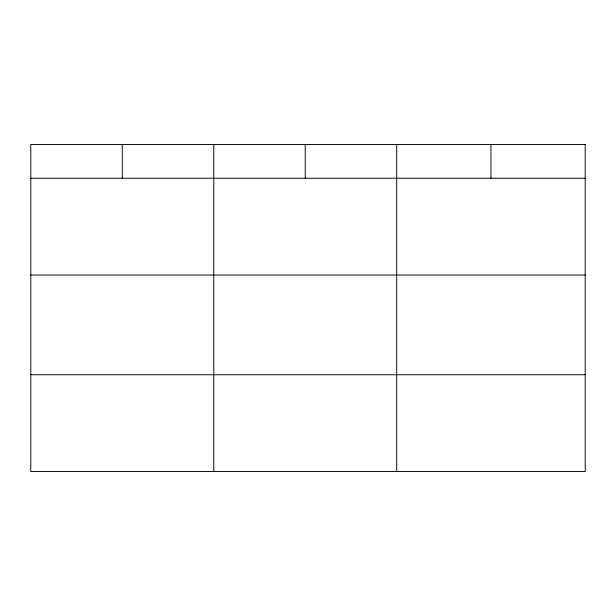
<?xml version="1.0" encoding="UTF-8"?>
<svg xmlns="http://www.w3.org/2000/svg" width="616" height="616" viewBox="0 0 616 616"><rect width="100%" height="100%" fill="white"/><g stroke="black" fill="none" stroke-linecap="round" stroke-linejoin="round"><path stroke-width="0.92" d="M30.8 178.247L585.2 178.247M30.8 275.029L585.2 275.029M30.8 374.736L585.2 374.736M490.952 144.49L490.952 178.247M396.704 144.49L396.704 471.51M305.228 144.49L305.228 178.247M213.752 144.49L213.752 471.51M122.276 144.49L122.276 178.247M585.2 144.49L30.8 144.49L30.8 471.51L585.2 471.51L585.2 144.49"/></g></svg>
